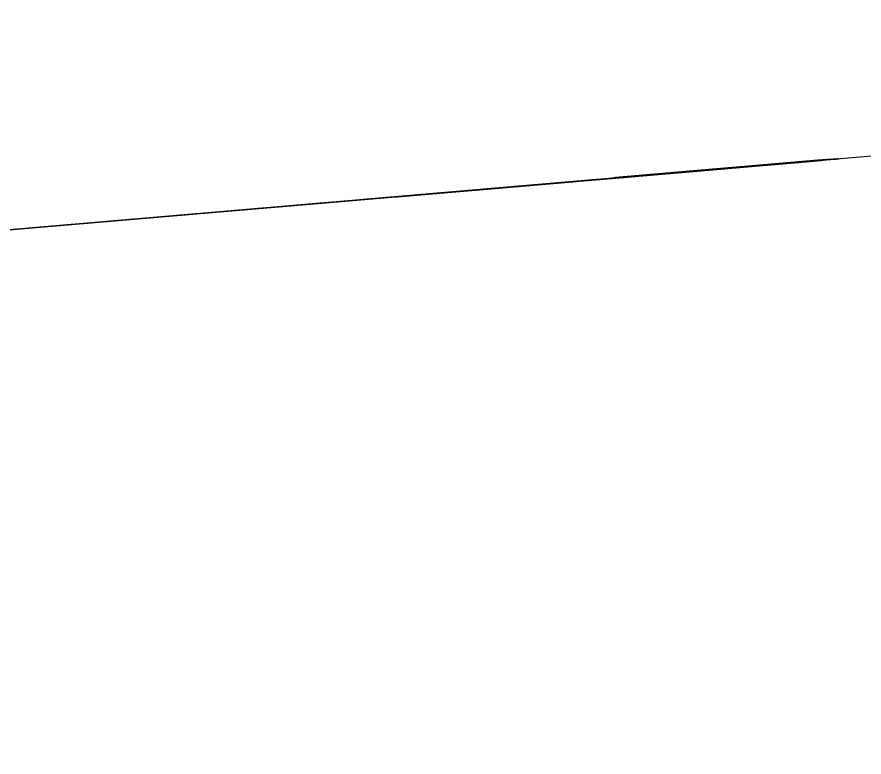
# Model space of a CAD drawing. Header units: millimetres. Extents: x 237925 to 243335, y 20387 to 20851.
# Drawn here: x 242577.9 to 242836.9, y 20624.3 to 20850.5 of the extents above; entities that cross this region are included whole.
import ezdxf

# ---------------------------------------------------------------- set-up
doc = ezdxf.new("R2010")
doc.units = ezdxf.units.MM
doc.header["$MEASUREMENT"] = 0
doc.linetypes.add('CENTER2', pattern=[1.125, 0.75, -0.125, 0.125, -0.125])
doc.linetypes.add('HIDDEN2', pattern=[0.1875, 0.125, -0.0625])
for name, color, linetype in [('Right View-50-IW-B4-023', 3, 'Continuous'), ('Right View-50-PES-D1-229', 4, 'Continuous'), ('Right View-50-PES-D1-243', 4, 'Continuous'), ('Right View-50-PW-B4-375', 4, 'Continuous'), ('Right View-A-FLOR', 192, 'Continuous'), ('Right View-CENTER', 1, 'CENTER2'), ('Right View-HIDDEN', 7, 'HIDDEN2'), ('Right View-RE', 5, 'Continuous')]:
    doc.layers.add(name, color=color, linetype=linetype)

# ---------------------------------------------------------------- blocks, each defined once
blk = doc.blocks.new('*U71')
at = {"layer": 'Right View-A-FLOR', "color": 0, "linetype": 'ByBlock', "lineweight": -2}
for p, q in [((242788.59, 20803.68, 22000), (240695.5, 20624.33, 21936.65)), ((240695.5, 20624.33, 21636.65), (242788.59, 20803.68, 21700)), ((242788.59, 20803.68, 21700), (242788.59, 20803.68, 22000))]:
    blk.add_line(p, q, dxfattribs=at)
blk = doc.blocks.new('*U137')
at = {"layer": 'Right View-CENTER'}
blk.add_line((242736.46, 20799.21, 23253.06), (242325.81, 20764.03, 23253.06), dxfattribs=at)
at = {"layer": 'Right View-HIDDEN'}
for p, q in [((242755.45, 20800.84, 23253.06), (242736.46, 20799.21, 23253.06)), ((242736.47, 20799.21, 23283.22), (242736.47, 20799.21, 23283.22)), ((242736.47, 20799.21, 23222.89), (242736.47, 20799.21, 23222.89))]:
    blk.add_line(p, q, dxfattribs=at)
at = {"layer": 'Right View-HIDDEN', "extrusion": (-0.085374, 0.996349, 0)}
blk.add_ellipse((242736.47, 20799.21, 23253.06), major_axis=(0, 0, 30.16), ratio=0.000067, start_param=-1.570796, end_param=4.712389, dxfattribs=at)
at = {"layer": 'Right View-RE', "color": 0, "linetype": 'ByBlock', "lineweight": -2}
for p, q in [((242325.81, 20764.03, 23283.22), (242736.47, 20799.21, 23283.22)), ((242325.81, 20764.03, 23222.89), (242736.47, 20799.21, 23222.89))]:
    blk.add_line(p, q, dxfattribs=at)
blk = doc.blocks.new('*U138')
at = {"layer": 'Right View-50-PW-B4-375', "color": 0, "linetype": 'ByBlock', "lineweight": -2}
for p, q in [((242749.83, 20800.36, 23780.49), (242755.45, 20800.84, 23780.49)), ((242749.83, 20800.36, 23720.16), (242755.45, 20800.84, 23720.16)), ((242325.81, 20764.03, 23780.49), (242736.47, 20799.21, 23780.49)), ((242325.81, 20764.03, 23720.16), (242736.47, 20799.21, 23720.16))]:
    blk.add_line(p, q, dxfattribs=at)
at = {"layer": 'Right View-50-PW-B4-375', "color": 0, "linetype": 'ByBlock', "lineweight": -2, "extrusion": (-0.085374, 0.996349, -1.51089e-20)}
blk.add_ellipse((242755.45, 20800.84, 23750.33), major_axis=(0, 0, 30.16), ratio=0.000067, start_param=0, end_param=0.012528, dxfattribs=at)
at = {"layer": 'Right View-50-PW-B4-375', "color": 0, "linetype": 'ByBlock', "lineweight": -2, "extrusion": (-0.085374, 0.996349, 8.95767e-26)}
blk.add_ellipse((242755.45, 20800.84, 23750.33), major_axis=(0, 0, 30.16), ratio=0.000067, start_param=3.129064, end_param=6.283185, dxfattribs=at)
at = {"layer": 'Right View-CENTER'}
blk.add_line((242736.46, 20799.21, 23750.33), (242325.81, 20764.03, 23750.33), dxfattribs=at)
at = {"layer": 'Right View-HIDDEN'}
for p, q in [((242755.45, 20800.84, 23750.33), (242736.46, 20799.21, 23750.33)), ((242736.47, 20799.21, 23780.49), (242749.83, 20800.36, 23780.49)), ((242736.47, 20799.21, 23720.16), (242749.83, 20800.36, 23720.16))]:
    blk.add_line(p, q, dxfattribs=at)
at = {"layer": 'Right View-HIDDEN', "extrusion": (-0.085374, 0.996349, -2.54242e-26)}
blk.add_ellipse((242755.45, 20800.84, 23750.33), major_axis=(0, 0, 30.16), ratio=0.000067, start_param=0.012528, end_param=3.129064, dxfattribs=at)
blk = doc.blocks.new('*U139')
at = {"layer": 'Right View-50-IW-B4-023', "color": 0, "linetype": 'ByBlock', "lineweight": -2}
for p, q in [((242325.81, 20764.03, 23614.73), (242729.64, 20798.63, 23614.73)), ((242325.81, 20764.03, 23554.41), (242729.64, 20798.63, 23554.41))]:
    blk.add_line(p, q, dxfattribs=at)
at = {"layer": 'Right View-50-IW-B4-023', "color": 0, "linetype": 'ByBlock', "lineweight": -2, "extrusion": (-0.085374, 0.996349, -1.25525e-21)}
blk.add_ellipse((242729.64, 20798.63, 23584.57), major_axis=(0, 0, 30.16), ratio=0.000067, start_param=0, end_param=0.028791, dxfattribs=at)
at = {"layer": 'Right View-50-IW-B4-023', "color": 0, "linetype": 'ByBlock', "lineweight": -2, "extrusion": (-0.085374, 0.996349, 1.59089e-24)}
blk.add_ellipse((242729.64, 20798.63, 23584.57), major_axis=(0, 0, 30.16), ratio=0.000067, start_param=3.112802, end_param=6.283185, dxfattribs=at)
at = {"layer": 'Right View-CENTER'}
blk.add_line((242729.64, 20798.63, 23584.57), (242325.81, 20764.03, 23584.57), dxfattribs=at)
at = {"layer": 'Right View-HIDDEN'}
blk.add_line((242729.64, 20798.63, 23584.57), (242729.64, 20798.63, 23584.57), dxfattribs=at)
at = {"layer": 'Right View-HIDDEN', "extrusion": (-0.085374, 0.996349, 1.38321e-24)}
blk.add_ellipse((242729.64, 20798.63, 23584.57), major_axis=(0, 0, 30.16), ratio=0.000067, start_param=0.028791, end_param=3.112802, dxfattribs=at)
blk = doc.blocks.new('*U140')
at = {"layer": 'Right View-50-PES-D1-243', "color": 0, "linetype": 'ByBlock', "lineweight": -2}
for p, q in [((242723.98, 20798.14, 25056.77), (242724.24, 20798.17, 25056.77)), ((242723.98, 20798.14, 24996.45), (242724.24, 20798.17, 24996.45))]:
    blk.add_line(p, q, dxfattribs=at)
at = {"layer": 'Right View-50-PES-D1-243', "color": 0, "linetype": 'ByBlock', "lineweight": -2, "extrusion": (0.085374, -0.996349, 0)}
blk.add_ellipse((242723.98, 20798.14, 25026.61), major_axis=(30.05, 2.58), ratio=1, start_param=-3.141592653589793, end_param=3.141592653589793, dxfattribs=at)
at = {"layer": 'Right View-50-PES-D1-243', "color": 0, "linetype": 'ByBlock', "lineweight": -2, "extrusion": (-0.085374, 0.996349, 0)}
blk.add_ellipse((242724.24, 20798.17, 25026.61), major_axis=(30.05, 2.58), ratio=1, start_param=-1.570796, end_param=1.570796, dxfattribs=at)
at = {"layer": 'Right View-HIDDEN', "extrusion": (-0.085374, 0.996349, 0)}
for start_param, end_param in [(-3.141593, -1.570796), (1.570796, 3.141593)]:
    blk.add_ellipse((242724.24, 20798.17, 25026.61), major_axis=(30.05, 2.58), ratio=1, start_param=start_param, end_param=end_param, dxfattribs=at)
blk = doc.blocks.new('*U141')
at = {"layer": 'Right View-HIDDEN', "extrusion": (-0.085374, 0.996349, -1.20371e-35)}
for start_param, end_param in [(-3.141593, -1.570796), (1.570796, 3.141593)]:
    blk.add_ellipse((242743.23, 20799.79, 23087.41), major_axis=(30.05, 2.58), ratio=1, start_param=start_param, end_param=end_param, dxfattribs=at)
at = {"layer": 'Right View-RE', "color": 0, "linetype": 'ByBlock', "lineweight": -2}
for p, q in [((242742.97, 20799.77, 23117.57), (242743.23, 20799.79, 23117.57)), ((242742.97, 20799.77, 23057.25), (242743.23, 20799.79, 23057.25))]:
    blk.add_line(p, q, dxfattribs=at)
at = {"layer": 'Right View-RE', "color": 0, "linetype": 'ByBlock', "lineweight": -2, "extrusion": (0.085374, -0.996349, 1.20371e-35)}
blk.add_ellipse((242742.97, 20799.77, 23087.41), major_axis=(30.05, 2.58), ratio=1, start_param=-3.141592653589793, end_param=3.141592653589793, dxfattribs=at)
at = {"layer": 'Right View-RE', "color": 0, "linetype": 'ByBlock', "lineweight": -2, "extrusion": (-0.085374, 0.996349, -1.20371e-35)}
blk.add_ellipse((242743.23, 20799.79, 23087.41), major_axis=(30.05, 2.58), ratio=1, start_param=-1.570796, end_param=1.570796, dxfattribs=at)
blk = doc.blocks.new('*U142')
at = {"layer": 'Right View-HIDDEN', "extrusion": (-0.085374, 0.996349, 3.61112e-35)}
for start_param, end_param in [(-3.141593, -1.570796), (1.570796, 3.141593)]:
    blk.add_ellipse((242743.81, 20799.84, 23418.81), major_axis=(30.05, 2.58), ratio=1, start_param=start_param, end_param=end_param, dxfattribs=at)
at = {"layer": 'Right View-RE', "color": 0, "linetype": 'ByBlock', "lineweight": -2}
for p, q in [((242743.56, 20799.82, 23448.98), (242743.81, 20799.84, 23448.98)), ((242743.56, 20799.82, 23388.65), (242743.81, 20799.84, 23388.65))]:
    blk.add_line(p, q, dxfattribs=at)
at = {"layer": 'Right View-RE', "color": 0, "linetype": 'ByBlock', "lineweight": -2, "extrusion": (0.085374, -0.996349, -3.61112e-35)}
blk.add_ellipse((242743.56, 20799.82, 23418.81), major_axis=(30.05, 2.58), ratio=1, start_param=-3.141592653589793, end_param=3.141592653589793, dxfattribs=at)
at = {"layer": 'Right View-RE', "color": 0, "linetype": 'ByBlock', "lineweight": -2, "extrusion": (-0.085374, 0.996349, 3.61112e-35)}
blk.add_ellipse((242743.81, 20799.84, 23418.81), major_axis=(30.05, 2.58), ratio=1, start_param=-1.570796, end_param=1.570796, dxfattribs=at)
blk = doc.blocks.new('*U143')
at = {"layer": 'Right View-50-IW-B4-023', "color": 0, "linetype": 'ByBlock', "lineweight": -2}
for p, q in [((242792.51, 20804.02, 23554.42), (242729.64, 20798.63, 23554.42)), ((242792.51, 20804.02, 23614.72), (242729.64, 20798.63, 23614.72))]:
    blk.add_line(p, q, dxfattribs=at)
at = {"layer": 'Right View-50-IW-B4-023', "color": 0, "linetype": 'ByBlock', "lineweight": -2, "extrusion": (-0.085374, 0.996349, -2.40572e-28)}
blk.add_ellipse((242729.64, 20798.63, 23584.57), major_axis=(0, 0, 30.15), ratio=0.000067, start_param=-1.570796, end_param=0, dxfattribs=at)
at = {"layer": 'Right View-50-IW-B4-023', "color": 0, "linetype": 'ByBlock', "lineweight": -2, "extrusion": (-0.085374, 0.996349, 6.73666e-40)}
blk.add_ellipse((242729.64, 20798.63, 23584.57), major_axis=(0, 0, 30.15), ratio=0.000067, start_param=3.141593, end_param=4.712389, dxfattribs=at)
at = {"layer": 'Right View-CENTER'}
blk.add_line((242729.64, 20798.63, 23584.57), (242763.32, 20801.51, 23584.57), dxfattribs=at)
at = {"layer": 'Right View-HIDDEN'}
for p, q in [((242763.32, 20801.51, 23584.57), (242793.4, 20804.09, 23584.57)), ((242793.4, 20804.09, 23554.42), (242792.51, 20804.02, 23554.42)), ((242793.4, 20804.09, 23614.72), (242792.51, 20804.02, 23614.72)), ((242793.4, 20804.09, 23554.42), (242793.41, 20804.09, 23554.42)), ((242793.41, 20804.09, 23584.57), (242793.4, 20804.09, 23584.57)), ((242793.41, 20804.09, 23614.72), (242793.41, 20804.09, 23614.72)), ((242793.41, 20804.09, 23554.42), (242793.41, 20804.09, 23554.42))]:
    blk.add_line(p, q, dxfattribs=at)
at = {"layer": 'Right View-HIDDEN', "extrusion": (0.085374, -0.996349, 1.18288e-31)}
blk.add_circle((243683.09, 23584.57), 30.15, dxfattribs=at)
at = {"layer": 'Right View-HIDDEN', "extrusion": (-0.085374, 0.996349, -1.18288e-31)}
blk.add_circle((-243683.1, 23584.57), 30.15, dxfattribs=at)
at = {"layer": 'Right View-HIDDEN', "extrusion": (0.085374, -0.996349, -1.57772e-30)}
blk.add_ellipse((242793.41, 20804.09, 23584.57), major_axis=(-30.04, -2.57), ratio=0.999933, start_param=-1.570796, end_param=1.570796, dxfattribs=at)
at = {"layer": 'Right View-HIDDEN', "extrusion": (-0.085374, 0.996349, -6.68683e-31)}
blk.add_ellipse((242793.41, 20804.09, 23584.57), major_axis=(0, 0, -30.15), ratio=0.999933, start_param=0, end_param=3.141593, dxfattribs=at)
at = {"layer": 'Right View-HIDDEN', "extrusion": (-0.085374, 0.996349, -1.05778e-28)}
blk.add_ellipse((242729.64, 20798.63, 23584.57), major_axis=(0, 0, 30.15), ratio=0.000067, start_param=0, end_param=3.141593, dxfattribs=at)
blk = doc.blocks.new('*U144')
at = {"layer": 'Right View-50-PW-B4-375', "color": 0, "linetype": 'ByBlock', "lineweight": -2}
for p, q in [((242755.45, 20800.84, 23720.16), (242793.33, 20804.09, 23720.16)), ((242793.33, 20804.09, 23780.49), (242755.45, 20800.84, 23780.49)), ((242793.41, 20804.09, 23783.23), (242793.41, 20804.09, 23783.23)), ((242793.41, 20804.09, 23717.42), (242793.41, 20804.09, 23717.42)), ((242749.83, 20800.36, 23717.42), (242736.47, 20799.21, 23717.42)), ((242749.83, 20800.36, 23783.23), (242736.47, 20799.21, 23783.23))]:
    blk.add_line(p, q, dxfattribs=at)
at = {"layer": 'Right View-50-PW-B4-375', "color": 0, "linetype": 'ByBlock', "lineweight": -2, "extrusion": (0.085374, -0.996349, 1.21598e-31)}
blk.add_arc((243683.09, 23750.33), 32.9, 270, 113.5565, dxfattribs=at)
at = {"layer": 'Right View-50-PW-B4-375', "color": 0, "linetype": 'ByBlock', "lineweight": -2, "extrusion": (-0.085374, 0.996349, -1.66672e-30)}
blk.add_arc((-243683.1, 23750.33), 32.9, 90, 270, dxfattribs=at)
at = {"layer": 'Right View-50-PW-B4-375', "color": 0, "linetype": 'ByBlock', "lineweight": -2, "extrusion": (0.085374, -0.996349, 9.27395e-31)}
blk.add_arc((243683.09, 23750.33), 32.9, 246.4435, 270, dxfattribs=at)
at = {"layer": 'Right View-50-PW-B4-375', "color": 0, "linetype": 'ByBlock', "lineweight": -2, "extrusion": (0.085374, -0.996349, -4.14665e-27)}
blk.add_ellipse((242749.83, 20800.36, 23750.33), major_axis=(0, 0, 32.9), ratio=0.000067, start_param=3.141593, end_param=3.552731, dxfattribs=at)
at = {"layer": 'Right View-50-PW-B4-375', "color": 0, "linetype": 'ByBlock', "lineweight": -2, "extrusion": (0.085374, -0.996349, -1.57055e-28)}
blk.add_ellipse((242749.83, 20800.36, 23750.33), major_axis=(0, 0, 32.9), ratio=0.000067, start_param=-0.411138, end_param=3.141593, dxfattribs=at)
at = {"layer": 'Right View-50-PW-B4-375', "color": 0, "linetype": 'ByBlock', "lineweight": -2, "extrusion": (-0.085374, 0.996349, 6.10945e-28)}
blk.add_ellipse((242736.47, 20799.21, 23750.33), major_axis=(0, 0, 32.9), ratio=0.000067, start_param=3.141593, end_param=6.283185, dxfattribs=at)
at = {"layer": 'Right View-50-PW-B4-375', "color": 0, "linetype": 'ByBlock', "lineweight": -2}
blk.add_open_spline([(242793.33, 20804.09, 23780.49), (242794.26, 20804.16, 23780.49), (242795.23, 20804.25, 23780.44), (242797.21, 20804.42, 23780.25), (242798.21, 20804.5, 23780.11), (242800.2, 20804.67, 23779.71), (242801.18, 20804.76, 23779.46), (242803.08, 20804.92, 23778.88), (242803.99, 20805, 23778.55), (242805.71, 20805.15, 23777.83), (242806.59, 20805.22, 23777.42), (242808.34, 20805.37, 23776.49), (242809.21, 20805.45, 23775.97), (242810.89, 20805.59, 23774.84), (242811.71, 20805.66, 23774.23), (242813.24, 20805.79, 23772.97), (242813.95, 20805.85, 23772.31), (242815.27, 20805.96, 23770.99), (242815.92, 20806.02, 23770.27), (242817.18, 20806.13, 23768.74), (242817.79, 20806.18, 23767.92), (242818.91, 20806.28, 23766.24), (242819.43, 20806.32, 23765.36), (242820.36, 20806.4, 23763.61), (242820.77, 20806.44, 23762.72), (242821.48, 20806.5, 23761.01), (242821.81, 20806.53, 23760.09), (242822.39, 20806.58, 23758.19), (242822.64, 20806.6, 23757.2), (242823.03, 20806.63, 23755.21), (242823.18, 20806.64, 23754.21), (242823.37, 20806.66, 23752.23), (242823.41, 20806.66, 23751.26), (242823.41, 20806.66, 23750.33), (242823.41, 20806.66, 23749.4), (242823.37, 20806.66, 23748.42), (242823.18, 20806.64, 23746.44), (242823.03, 20806.63, 23745.44), (242822.64, 20806.6, 23743.45), (242822.39, 20806.58, 23742.46), (242821.81, 20806.53, 23740.56), (242821.48, 20806.5, 23739.65), (242820.77, 20806.44, 23737.93), (242820.36, 20806.4, 23737.04), (242819.43, 20806.32, 23735.29), (242818.91, 20806.28, 23734.42), (242817.79, 20806.18, 23732.73), (242817.18, 20806.13, 23731.91), (242815.92, 20806.02, 23730.38), (242815.27, 20805.96, 23729.66), (242813.95, 20805.85, 23728.34), (242813.24, 20805.79, 23727.69), (242811.71, 20805.66, 23726.42), (242810.89, 20805.59, 23725.81), (242809.21, 20805.45, 23724.69), (242808.34, 20805.37, 23724.16), (242806.59, 20805.22, 23723.23), (242805.71, 20805.15, 23722.82), (242803.99, 20805, 23722.1), (242803.08, 20804.92, 23721.77), (242801.18, 20804.76, 23721.19), (242800.2, 20804.67, 23720.94), (242798.21, 20804.5, 23720.54), (242797.21, 20804.42, 23720.4), (242795.23, 20804.25, 23720.21), (242794.26, 20804.16, 23720.16), (242793.33, 20804.09, 23720.16)], degree=3, knots=[134.217306, 134.217306, 134.217306, 134.217306, 137.014324, 137.014324, 139.811342, 139.811342, 142.608361, 142.608361, 145.405379, 145.405379, 148.199073, 148.199073, 150.992766, 150.992766, 153.78646, 153.78646, 156.580153, 156.580153, 159.372101, 159.372101, 162.164048, 162.164048, 164.955995, 164.955995, 167.747942, 167.747942, 170.538979, 170.538979, 173.330015, 173.330015, 176.121052, 176.121052, 178.912089, 178.912089, 178.912089, 181.703125, 181.703125, 184.494162, 184.494162, 187.285198, 187.285198, 190.076235, 190.076235, 192.868182, 192.868182, 195.660129, 195.660129, 198.452076, 198.452076, 201.244024, 201.244024, 204.037717, 204.037717, 206.831411, 206.831411, 209.625104, 209.625104, 212.418798, 212.418798, 215.215816, 215.215816, 218.012835, 218.012835, 220.809853, 220.809853, 223.606871, 223.606871, 223.606871, 223.606871], dxfattribs=at)
at = {"layer": 'Right View-CENTER'}
for p in [(242755.45, 20800.84, 23750.33), (242793.41, 20804.09, 23750.33)]:
    blk.add_line(p, (242793.41, 20804.09, 23750.33), dxfattribs=at)
at = {"layer": 'Right View-HIDDEN', "extrusion": (-0.085374, 0.996349, -1.21598e-31)}
blk.add_arc((-243683.1, 23750.33), 32.9, 270, 90, dxfattribs=at)
at = {"layer": 'Right View-HIDDEN', "extrusion": (0.085374, -0.996349, 4.9352e-32)}
blk.add_arc((243683.09, 23750.33), 32.9, 113.5565, 246.4435, dxfattribs=at)
at = {"layer": 'Right View-HIDDEN', "extrusion": (0.085374, -0.996349, -4.98403e-28)}
blk.add_ellipse((242749.83, 20800.36, 23750.33), major_axis=(0, 0, 32.9), ratio=0.000067, start_param=3.552731, end_param=5.872047, dxfattribs=at)
at = {"layer": 'Right View-HIDDEN', "extrusion": (-0.085374, 0.996349, 3.74057e-39)}
blk.add_ellipse((242736.47, 20799.21, 23750.33), major_axis=(0, 0, 32.9), ratio=0.000067, start_param=0, end_param=3.141593, dxfattribs=at)
at = {"layer": 'Right View-HIDDEN'}
for points, knots in [([(242763.13, 20801.5, 23750.33), (242763.13, 20801.5, 23751.25), (242763.17, 20801.5, 23752.22), (242763.36, 20801.52, 23754.2), (242763.51, 20801.53, 23755.2), (242763.91, 20801.56, 23757.18), (242764.16, 20801.59, 23758.17), (242764.74, 20801.64, 23760.06), (242765.07, 20801.66, 23760.97), (242765.79, 20801.73, 23762.69), (242766.2, 20801.76, 23763.58), (242767.14, 20801.84, 23765.34), (242767.66, 20801.89, 23766.21), (242768.8, 20801.98, 23767.9), (242769.4, 20802.04, 23768.72), (242770.67, 20802.14, 23770.25), (242771.33, 20802.2, 23770.97), (242772.65, 20802.31, 23772.29), (242773.37, 20802.38, 23772.95), (242774.91, 20802.51, 23774.22), (242775.73, 20802.58, 23774.83), (242777.42, 20802.72, 23775.96), (242778.29, 20802.8, 23776.48), (242780.05, 20802.95, 23777.42), (242780.93, 20803.02, 23777.83), (242782.65, 20803.17, 23778.54), (242783.57, 20803.25, 23778.88), (242785.47, 20803.41, 23779.46), (242786.46, 20803.5, 23779.71), (242788.44, 20803.67, 23780.11), (242789.45, 20803.75, 23780.25), (242791.43, 20803.92, 23780.44), (242792.4, 20804.01, 23780.49), (242793.33, 20804.09, 23780.49)], [89.456044, 89.456044, 89.456044, 89.456044, 92.240313, 92.240313, 95.024582, 95.024582, 97.808851, 97.808851, 100.593119, 100.593119, 103.39436, 103.39436, 106.1956, 106.1956, 108.996841, 108.996841, 111.798081, 111.798081, 114.602672, 114.602672, 117.407264, 117.407264, 120.211855, 120.211855, 123.016446, 123.016446, 125.816661, 125.816661, 128.616876, 128.616876, 131.417091, 131.417091, 134.217306, 134.217306, 134.217306, 134.217306]), ([(242793.33, 20804.09, 23720.16), (242792.4, 20804.01, 23720.16), (242791.43, 20803.92, 23720.21), (242789.45, 20803.75, 23720.4), (242788.44, 20803.67, 23720.55), (242786.46, 20803.5, 23720.94), (242785.47, 20803.41, 23721.19), (242783.57, 20803.25, 23721.77), (242782.65, 20803.17, 23722.11), (242780.93, 20803.02, 23722.82), (242780.05, 20802.95, 23723.23), (242778.29, 20802.8, 23724.17), (242777.42, 20802.72, 23724.69), (242775.73, 20802.58, 23725.82), (242774.91, 20802.51, 23726.43), (242773.37, 20802.38, 23727.7), (242772.65, 20802.31, 23728.36), (242771.33, 20802.2, 23729.68), (242770.67, 20802.14, 23730.4), (242769.4, 20802.04, 23731.93), (242768.8, 20801.98, 23732.75), (242767.66, 20801.89, 23734.44), (242767.14, 20801.84, 23735.31), (242766.2, 20801.76, 23737.07), (242765.79, 20801.73, 23737.96), (242765.07, 20801.66, 23739.68), (242764.74, 20801.64, 23740.59), (242764.16, 20801.59, 23742.48), (242763.91, 20801.56, 23743.47), (242763.51, 20801.53, 23745.45), (242763.36, 20801.52, 23746.45), (242763.17, 20801.5, 23748.43), (242763.13, 20801.5, 23749.4), (242763.13, 20801.5, 23750.33)], [223.606871, 223.606871, 223.606871, 223.606871, 226.407086, 226.407086, 229.207301, 229.207301, 232.007516, 232.007516, 234.807731, 234.807731, 237.612322, 237.612322, 240.416913, 240.416913, 243.221505, 243.221505, 246.026096, 246.026096, 248.827336, 248.827336, 251.628577, 251.628577, 254.429817, 254.429817, 257.231058, 257.231058, 260.015326, 260.015326, 262.799595, 262.799595, 265.583864, 265.583864, 268.368133, 268.368133, 268.368133, 268.368133]), ([(242749.83, 20800.36, 23750.33), (242749.83, 20800.36, 23749.4), (242749.83, 20800.36, 23748.43), (242749.83, 20800.36, 23746.45), (242749.83, 20800.36, 23745.45), (242749.83, 20800.36, 23743.47), (242749.83, 20800.36, 23742.48), (242749.83, 20800.36, 23740.59), (242749.83, 20800.36, 23739.68), (242749.83, 20800.36, 23737.96), (242749.83, 20800.36, 23737.07), (242749.83, 20800.36, 23735.31), (242749.83, 20800.36, 23734.44), (242749.83, 20800.36, 23732.75), (242749.83, 20800.36, 23731.93), (242749.83, 20800.36, 23730.4), (242749.83, 20800.36, 23729.68), (242749.83, 20800.36, 23728.36), (242749.83, 20800.36, 23727.7), (242749.83, 20800.36, 23726.43), (242749.83, 20800.36, 23725.82), (242749.83, 20800.36, 23724.69), (242749.83, 20800.36, 23724.17), (242749.83, 20800.36, 23723.23), (242749.83, 20800.36, 23722.82), (242749.83, 20800.36, 23722.11), (242749.83, 20800.36, 23721.77), (242749.83, 20800.36, 23721.19), (242749.83, 20800.36, 23720.94), (242749.83, 20800.36, 23720.55), (242749.83, 20800.36, 23720.4), (242749.83, 20800.36, 23720.21), (242749.83, 20800.36, 23720.16), (242749.83, 20800.36, 23720.16), (242749.83, 20800.36, 23720.21), (242749.83, 20800.36, 23720.4), (242749.83, 20800.36, 23720.54), (242749.83, 20800.36, 23720.94), (242749.83, 20800.36, 23721.19), (242749.83, 20800.36, 23721.77), (242749.83, 20800.36, 23722.1), (242749.83, 20800.36, 23722.82), (242749.83, 20800.36, 23723.23), (242749.83, 20800.36, 23724.16), (242749.83, 20800.36, 23724.69), (242749.83, 20800.36, 23725.81), (242749.83, 20800.36, 23726.42), (242749.83, 20800.36, 23727.69), (242749.83, 20800.36, 23728.34), (242749.83, 20800.36, 23729.66), (242749.83, 20800.36, 23730.38), (242749.83, 20800.36, 23731.91), (242749.83, 20800.36, 23732.73), (242749.83, 20800.36, 23734.42), (242749.83, 20800.36, 23735.29), (242749.83, 20800.36, 23737.04), (242749.83, 20800.36, 23737.93), (242749.83, 20800.36, 23739.65), (242749.83, 20800.36, 23740.56), (242749.83, 20800.36, 23742.46), (242749.83, 20800.36, 23743.45), (242749.83, 20800.36, 23745.44), (242749.83, 20800.36, 23746.44), (242749.83, 20800.36, 23748.42), (242749.83, 20800.36, 23749.4), (242749.83, 20800.36, 23750.33), (242749.83, 20800.36, 23751.26), (242749.83, 20800.36, 23752.23), (242749.83, 20800.36, 23754.21), (242749.83, 20800.36, 23755.21), (242749.83, 20800.36, 23757.2), (242749.83, 20800.36, 23758.19), (242749.83, 20800.36, 23760.09), (242749.83, 20800.36, 23761.01), (242749.83, 20800.36, 23762.72), (242749.83, 20800.36, 23763.61), (242749.83, 20800.36, 23765.36), (242749.83, 20800.36, 23766.24), (242749.83, 20800.36, 23767.92), (242749.83, 20800.36, 23768.74), (242749.83, 20800.36, 23770.27), (242749.83, 20800.36, 23770.99), (242749.83, 20800.36, 23772.31), (242749.83, 20800.36, 23772.97), (242749.83, 20800.36, 23774.23), (242749.83, 20800.36, 23774.84), (242749.83, 20800.36, 23775.97), (242749.83, 20800.36, 23776.49), (242749.83, 20800.36, 23777.42), (242749.83, 20800.36, 23777.83), (242749.83, 20800.36, 23778.55), (242749.83, 20800.36, 23778.88), (242749.83, 20800.36, 23779.46), (242749.83, 20800.36, 23779.71), (242749.83, 20800.36, 23780.11), (242749.83, 20800.36, 23780.25), (242749.83, 20800.36, 23780.44), (242749.83, 20800.36, 23780.49), (242749.83, 20800.36, 23780.49), (242749.83, 20800.36, 23780.44), (242749.83, 20800.36, 23780.25), (242749.83, 20800.36, 23780.11), (242749.83, 20800.36, 23779.71), (242749.83, 20800.36, 23779.46), (242749.83, 20800.36, 23778.88), (242749.83, 20800.36, 23778.54), (242749.83, 20800.36, 23777.83), (242749.83, 20800.36, 23777.42), (242749.83, 20800.36, 23776.48), (242749.83, 20800.36, 23775.96), (242749.83, 20800.36, 23774.83), (242749.83, 20800.36, 23774.22), (242749.83, 20800.36, 23772.95), (242749.83, 20800.36, 23772.29), (242749.83, 20800.36, 23770.97), (242749.83, 20800.36, 23770.25), (242749.83, 20800.36, 23768.72), (242749.83, 20800.36, 23767.9), (242749.83, 20800.36, 23766.21), (242749.83, 20800.36, 23765.34), (242749.83, 20800.36, 23763.58), (242749.83, 20800.36, 23762.69), (242749.83, 20800.36, 23760.97), (242749.83, 20800.36, 23760.06), (242749.83, 20800.36, 23758.17), (242749.83, 20800.36, 23757.18), (242749.83, 20800.36, 23755.2), (242749.83, 20800.36, 23754.2), (242749.83, 20800.36, 23752.22), (242749.83, 20800.36, 23751.25), (242749.83, 20800.36, 23750.33)], [89.456044, 89.456044, 89.456044, 89.456044, 92.240313, 92.240313, 95.024582, 95.024582, 97.808851, 97.808851, 100.593119, 100.593119, 103.39436, 103.39436, 106.1956, 106.1956, 108.996841, 108.996841, 111.798081, 111.798081, 114.602672, 114.602672, 117.407264, 117.407264, 120.211855, 120.211855, 123.016446, 123.016446, 125.816661, 125.816661, 128.616876, 128.616876, 131.417091, 131.417091, 134.217306, 134.217306, 137.014324, 137.014324, 139.811342, 139.811342, 142.608361, 142.608361, 145.405379, 145.405379, 148.199073, 148.199073, 150.992766, 150.992766, 153.78646, 153.78646, 156.580153, 156.580153, 159.372101, 159.372101, 162.164048, 162.164048, 164.955995, 164.955995, 167.747942, 167.747942, 170.538979, 170.538979, 173.330015, 173.330015, 176.121052, 176.121052, 178.912089, 178.912089, 178.912089, 181.703125, 181.703125, 184.494162, 184.494162, 187.285198, 187.285198, 190.076235, 190.076235, 192.868182, 192.868182, 195.660129, 195.660129, 198.452076, 198.452076, 201.244024, 201.244024, 204.037717, 204.037717, 206.831411, 206.831411, 209.625104, 209.625104, 212.418798, 212.418798, 215.215816, 215.215816, 218.012835, 218.012835, 220.809853, 220.809853, 223.606871, 223.606871, 226.407086, 226.407086, 229.207301, 229.207301, 232.007516, 232.007516, 234.807731, 234.807731, 237.612322, 237.612322, 240.416913, 240.416913, 243.221505, 243.221505, 246.026096, 246.026096, 248.827336, 248.827336, 251.628577, 251.628577, 254.429817, 254.429817, 257.231058, 257.231058, 260.015326, 260.015326, 262.799595, 262.799595, 265.583864, 265.583864, 268.368133, 268.368133, 268.368133, 268.368133])]:
    blk.add_open_spline(points, degree=3, knots=knots, dxfattribs=at)
blk = doc.blocks.new('*U145')
at = {"layer": 'Right View-CENTER'}
for p in [(242755.45, 20800.84, 23253.06), (242793.41, 20804.09, 23253.06)]:
    blk.add_line(p, (242793.41, 20804.09, 23253.06), dxfattribs=at)
at = {"layer": 'Right View-HIDDEN', "extrusion": (-0.085374, 0.996349, 3.82141e-31)}
blk.add_arc((-243683.1, 23253.06), 32.9, 270, 90, dxfattribs=at)
at = {"layer": 'Right View-HIDDEN', "extrusion": (0.085374, -0.996349, 3.05573e-31)}
blk.add_arc((243683.09, 23253.06), 32.9, 113.5565, 246.4435, dxfattribs=at)
at = {"layer": 'Right View-HIDDEN', "extrusion": (0.085374, -0.996349, -7.95659e-28)}
blk.add_ellipse((242749.83, 20800.36, 23253.06), major_axis=(0, 0, 32.9), ratio=0.000067, start_param=3.552731, end_param=5.872047, dxfattribs=at)
at = {"layer": 'Right View-HIDDEN', "extrusion": (-0.085374, 0.996349, 6.12832e-39)}
blk.add_ellipse((242736.47, 20799.21, 23253.06), major_axis=(0, 0, 32.9), ratio=0.000067, start_param=0, end_param=3.141593, dxfattribs=at)
at = {"layer": 'Right View-HIDDEN'}
for points, knots in [([(242793.37, 20804.09, 23283.22), (242794.29, 20804.17, 23283.22), (242795.25, 20804.25, 23283.17), (242797.21, 20804.42, 23282.98), (242798.21, 20804.5, 23282.84), (242800.2, 20804.67, 23282.44), (242801.18, 20804.76, 23282.19), (242803.08, 20804.92, 23281.61), (242803.99, 20805, 23281.28), (242805.71, 20805.15, 23280.56), (242806.59, 20805.22, 23280.15), (242808.34, 20805.37, 23279.22), (242809.21, 20805.45, 23278.7), (242810.89, 20805.59, 23277.57), (242811.71, 20805.66, 23276.96), (242813.24, 20805.79, 23275.7), (242813.95, 20805.85, 23275.04), (242815.27, 20805.96, 23273.72), (242815.92, 20806.02, 23273), (242817.18, 20806.13, 23271.47), (242817.79, 20806.18, 23270.65), (242818.91, 20806.28, 23268.97), (242819.43, 20806.32, 23268.09), (242820.36, 20806.4, 23266.34), (242820.77, 20806.44, 23265.46), (242821.48, 20806.5, 23263.74), (242821.81, 20806.53, 23262.82), (242822.39, 20806.58, 23260.92), (242822.64, 20806.6, 23259.93), (242823.03, 20806.63, 23257.94), (242823.18, 20806.64, 23256.94), (242823.37, 20806.66, 23254.96), (242823.41, 20806.66, 23253.99), (242823.41, 20806.66, 23253.06), (242823.41, 20806.66, 23252.13), (242823.37, 20806.66, 23251.15), (242823.18, 20806.64, 23249.17), (242823.03, 20806.63, 23248.17), (242822.64, 20806.6, 23246.18), (242822.39, 20806.58, 23245.19), (242821.81, 20806.53, 23243.29), (242821.48, 20806.5, 23242.38), (242820.77, 20806.44, 23240.66), (242820.36, 20806.4, 23239.77), (242819.43, 20806.32, 23238.02), (242818.91, 20806.28, 23237.15), (242817.79, 20806.18, 23235.46), (242817.18, 20806.13, 23234.64), (242815.92, 20806.02, 23233.11), (242815.27, 20805.96, 23232.39), (242813.95, 20805.85, 23231.07), (242813.24, 20805.79, 23230.42), (242811.71, 20805.66, 23229.15), (242810.89, 20805.59, 23228.54), (242809.21, 20805.45, 23227.42), (242808.34, 20805.37, 23226.9), (242806.59, 20805.22, 23225.96), (242805.71, 20805.15, 23225.55), (242803.99, 20805, 23224.84), (242803.08, 20804.92, 23224.5), (242801.18, 20804.76, 23223.92), (242800.2, 20804.67, 23223.67), (242798.21, 20804.5, 23223.28), (242797.21, 20804.42, 23223.13), (242795.25, 20804.25, 23222.94), (242794.29, 20804.17, 23222.9), (242793.37, 20804.09, 23222.89)], [134.257599, 134.257599, 134.257599, 134.257599, 137.014324, 137.014324, 139.811342, 139.811342, 142.608361, 142.608361, 145.405379, 145.405379, 148.199073, 148.199073, 150.992766, 150.992766, 153.78646, 153.78646, 156.580153, 156.580153, 159.372101, 159.372101, 162.164048, 162.164048, 164.955995, 164.955995, 167.747942, 167.747942, 170.538979, 170.538979, 173.330015, 173.330015, 176.121052, 176.121052, 178.912089, 178.912089, 178.912089, 181.703125, 181.703125, 184.494162, 184.494162, 187.285198, 187.285198, 190.076235, 190.076235, 192.868182, 192.868182, 195.660129, 195.660129, 198.452076, 198.452076, 201.244024, 201.244024, 204.037717, 204.037717, 206.831411, 206.831411, 209.625104, 209.625104, 212.418798, 212.418798, 215.215816, 215.215816, 218.012835, 218.012835, 220.809853, 220.809853, 223.566579, 223.566579, 223.566579, 223.566579]), ([(242763.13, 20801.5, 23253.06), (242763.13, 20801.5, 23253.98), (242763.17, 20801.5, 23254.96), (242763.36, 20801.52, 23256.93), (242763.51, 20801.53, 23257.93), (242763.91, 20801.56, 23259.92), (242764.16, 20801.59, 23260.9), (242764.74, 20801.64, 23262.79), (242765.07, 20801.66, 23263.71), (242765.79, 20801.73, 23265.42), (242766.2, 20801.76, 23266.31), (242767.14, 20801.84, 23268.07), (242767.66, 20801.89, 23268.94), (242768.8, 20801.98, 23270.63), (242769.4, 20802.04, 23271.45), (242770.67, 20802.14, 23272.98), (242771.33, 20802.2, 23273.7), (242772.65, 20802.31, 23275.02), (242773.37, 20802.38, 23275.68), (242774.91, 20802.51, 23276.95), (242775.73, 20802.58, 23277.56), (242777.42, 20802.72, 23278.69), (242778.29, 20802.8, 23279.21), (242780.05, 20802.95, 23280.15), (242780.93, 20803.02, 23280.56), (242782.65, 20803.17, 23281.28), (242783.57, 20803.25, 23281.61), (242785.47, 20803.41, 23282.19), (242786.46, 20803.5, 23282.44), (242788.44, 20803.67, 23282.84), (242789.45, 20803.75, 23282.98), (242791.43, 20803.92, 23283.18), (242792.4, 20804.01, 23283.22), (242793.33, 20804.09, 23283.22)], [89.456044, 89.456044, 89.456044, 89.456044, 92.240313, 92.240313, 95.024582, 95.024582, 97.808851, 97.808851, 100.593119, 100.593119, 103.39436, 103.39436, 106.1956, 106.1956, 108.996841, 108.996841, 111.798081, 111.798081, 114.602672, 114.602672, 117.407264, 117.407264, 120.211855, 120.211855, 123.016446, 123.016446, 125.816661, 125.816661, 128.616876, 128.616876, 131.417091, 131.417091, 134.217306, 134.217306, 134.217306, 134.217306]), ([(242793.33, 20804.09, 23222.89), (242792.4, 20804.01, 23222.89), (242791.43, 20803.92, 23222.94), (242789.45, 20803.75, 23223.13), (242788.44, 20803.67, 23223.28), (242786.46, 20803.5, 23223.67), (242785.47, 20803.41, 23223.92), (242783.57, 20803.25, 23224.5), (242782.65, 20803.17, 23224.84), (242780.93, 20803.02, 23225.55), (242780.05, 20802.95, 23225.96), (242778.29, 20802.8, 23226.9), (242777.42, 20802.72, 23227.42), (242775.73, 20802.58, 23228.55), (242774.91, 20802.51, 23229.16), (242773.37, 20802.38, 23230.43), (242772.65, 20802.31, 23231.09), (242771.33, 20802.2, 23232.41), (242770.67, 20802.14, 23233.13), (242769.4, 20802.04, 23234.67), (242768.8, 20801.98, 23235.48), (242767.66, 20801.89, 23237.17), (242767.14, 20801.84, 23238.05), (242766.2, 20801.76, 23239.8), (242765.79, 20801.73, 23240.69), (242765.07, 20801.66, 23242.41), (242764.74, 20801.64, 23243.32), (242764.16, 20801.59, 23245.22), (242763.91, 20801.56, 23246.2), (242763.51, 20801.53, 23248.18), (242763.36, 20801.52, 23249.18), (242763.17, 20801.5, 23251.16), (242763.13, 20801.5, 23252.13), (242763.13, 20801.5, 23253.06)], [223.606871, 223.606871, 223.606871, 223.606871, 226.407086, 226.407086, 229.207301, 229.207301, 232.007516, 232.007516, 234.807731, 234.807731, 237.612322, 237.612322, 240.416913, 240.416913, 243.221505, 243.221505, 246.026096, 246.026096, 248.827336, 248.827336, 251.628577, 251.628577, 254.429817, 254.429817, 257.231058, 257.231058, 260.015326, 260.015326, 262.799595, 262.799595, 265.583864, 265.583864, 268.368133, 268.368133, 268.368133, 268.368133]), ([(242749.83, 20800.36, 23253.06), (242749.83, 20800.36, 23252.13), (242749.83, 20800.36, 23251.16), (242749.83, 20800.36, 23249.18), (242749.83, 20800.36, 23248.18), (242749.83, 20800.36, 23246.2), (242749.83, 20800.36, 23245.22), (242749.83, 20800.36, 23243.32), (242749.83, 20800.36, 23242.41), (242749.83, 20800.36, 23240.69), (242749.83, 20800.36, 23239.8), (242749.83, 20800.36, 23238.05), (242749.83, 20800.36, 23237.17), (242749.83, 20800.36, 23235.48), (242749.83, 20800.36, 23234.67), (242749.83, 20800.36, 23233.13), (242749.83, 20800.36, 23232.41), (242749.83, 20800.36, 23231.09), (242749.83, 20800.36, 23230.43), (242749.83, 20800.36, 23229.16), (242749.83, 20800.36, 23228.55), (242749.83, 20800.36, 23227.42), (242749.83, 20800.36, 23226.9), (242749.83, 20800.36, 23225.96), (242749.83, 20800.36, 23225.55), (242749.83, 20800.36, 23224.84), (242749.83, 20800.36, 23224.5), (242749.83, 20800.36, 23223.92), (242749.83, 20800.36, 23223.67), (242749.83, 20800.36, 23223.28), (242749.83, 20800.36, 23223.13), (242749.83, 20800.36, 23222.94), (242749.83, 20800.36, 23222.89), (242749.83, 20800.36, 23222.89)], [89.456044, 89.456044, 89.456044, 89.456044, 92.240313, 92.240313, 95.024582, 95.024582, 97.808851, 97.808851, 100.593119, 100.593119, 103.39436, 103.39436, 106.1956, 106.1956, 108.996841, 108.996841, 111.798081, 111.798081, 114.602672, 114.602672, 117.407264, 117.407264, 120.211855, 120.211855, 123.016446, 123.016446, 125.816661, 125.816661, 128.616876, 128.616876, 131.417091, 131.417091, 134.217306, 134.217306, 134.217306, 134.217306]), ([(242749.83, 20800.36, 23283.22), (242749.83, 20800.36, 23283.22), (242749.83, 20800.36, 23283.18), (242749.83, 20800.36, 23282.98), (242749.83, 20800.36, 23282.84), (242749.83, 20800.36, 23282.44), (242749.83, 20800.36, 23282.19), (242749.83, 20800.36, 23281.61), (242749.83, 20800.36, 23281.28), (242749.83, 20800.36, 23280.56), (242749.83, 20800.36, 23280.15), (242749.83, 20800.36, 23279.21), (242749.83, 20800.36, 23278.69), (242749.83, 20800.36, 23277.56), (242749.83, 20800.36, 23276.95), (242749.83, 20800.36, 23275.68), (242749.83, 20800.36, 23275.02), (242749.83, 20800.36, 23273.7), (242749.83, 20800.36, 23272.98), (242749.83, 20800.36, 23271.45), (242749.83, 20800.36, 23270.63), (242749.83, 20800.36, 23268.94), (242749.83, 20800.36, 23268.07), (242749.83, 20800.36, 23266.31), (242749.83, 20800.36, 23265.42), (242749.83, 20800.36, 23263.71), (242749.83, 20800.36, 23262.79), (242749.83, 20800.36, 23260.9), (242749.83, 20800.36, 23259.92), (242749.83, 20800.36, 23257.93), (242749.83, 20800.36, 23256.93), (242749.83, 20800.36, 23254.96), (242749.83, 20800.36, 23253.98), (242749.83, 20800.36, 23253.06)], [223.606871, 223.606871, 223.606871, 223.606871, 226.407086, 226.407086, 229.207301, 229.207301, 232.007516, 232.007516, 234.807731, 234.807731, 237.612322, 237.612322, 240.416913, 240.416913, 243.221505, 243.221505, 246.026096, 246.026096, 248.827336, 248.827336, 251.628577, 251.628577, 254.429817, 254.429817, 257.231058, 257.231058, 260.015326, 260.015326, 262.799595, 262.799595, 265.583864, 265.583864, 268.368133, 268.368133, 268.368133, 268.368133])]:
    blk.add_open_spline(points, degree=3, knots=knots, dxfattribs=at)
at = {"layer": 'Right View-RE', "color": 0, "linetype": 'ByBlock', "lineweight": -2}
for p, q in [((242749.83, 20800.36, 23222.89), (242793.33, 20804.09, 23222.89)), ((242793.33, 20804.09, 23283.22), (242749.83, 20800.36, 23283.22)), ((242793.41, 20804.09, 23285.96), (242793.41, 20804.09, 23285.96)), ((242793.41, 20804.09, 23220.15), (242793.41, 20804.09, 23220.15)), ((242749.83, 20800.36, 23220.15), (242736.47, 20799.21, 23220.15)), ((242749.83, 20800.36, 23285.96), (242736.47, 20799.21, 23285.96))]:
    blk.add_line(p, q, dxfattribs=at)
at = {"layer": 'Right View-RE', "color": 0, "linetype": 'ByBlock', "lineweight": -2, "extrusion": (0.085374, -0.996349, -3.82141e-31)}
blk.add_arc((243683.09, 23253.06), 32.9, 270, 113.5565, dxfattribs=at)
at = {"layer": 'Right View-RE', "color": 0, "linetype": 'ByBlock', "lineweight": -2, "extrusion": (-0.085374, 0.996349, 3.82141e-31)}
blk.add_arc((-243683.1, 23253.06), 32.9, 90, 270, dxfattribs=at)
at = {"layer": 'Right View-RE', "color": 0, "linetype": 'ByBlock', "lineweight": -2, "extrusion": (0.085374, -0.996349, -1.71588e-31)}
blk.add_arc((243683.09, 23253.06), 32.9, 246.4435, 270, dxfattribs=at)
at = {"layer": 'Right View-RE', "color": 0, "linetype": 'ByBlock', "lineweight": -2, "extrusion": (0.085374, -0.996349, 1.77011e-27)}
blk.add_ellipse((242749.83, 20800.36, 23253.06), major_axis=(0, 0, 32.9), ratio=0.000067, start_param=3.141593, end_param=3.552731, dxfattribs=at)
at = {"layer": 'Right View-RE', "color": 0, "linetype": 'ByBlock', "lineweight": -2, "extrusion": (0.085374, -0.996349, -2.67072e-28)}
blk.add_ellipse((242749.83, 20800.36, 23253.06), major_axis=(0, 0, 32.9), ratio=0.000067, start_param=-0.411138, end_param=3.141593, dxfattribs=at)
at = {"layer": 'Right View-RE', "color": 0, "linetype": 'ByBlock', "lineweight": -2, "extrusion": (-0.085374, 0.996349, 1.0426e-27)}
blk.add_ellipse((242736.47, 20799.21, 23253.06), major_axis=(0, 0, 32.9), ratio=0.000067, start_param=3.141593, end_param=6.283185, dxfattribs=at)
at = {"layer": 'Right View-RE', "color": 0, "linetype": 'ByBlock', "lineweight": -2}
for points in [[(242793.33, 20804.09, 23283.22), (242793.34, 20804.09, 23283.22), (242793.36, 20804.09, 23283.22), (242793.37, 20804.09, 23283.22)], [(242793.37, 20804.09, 23222.89), (242793.36, 20804.09, 23222.89), (242793.34, 20804.09, 23222.89), (242793.33, 20804.09, 23222.89)]]:
    blk.add_open_spline(points, degree=3, dxfattribs=at)
blk.add_open_spline([(242749.83, 20800.36, 23222.89), (242749.83, 20800.36, 23222.89), (242749.83, 20800.36, 23222.94), (242749.83, 20800.36, 23223.13), (242749.83, 20800.36, 23223.28), (242749.83, 20800.36, 23223.67), (242749.83, 20800.36, 23223.92), (242749.83, 20800.36, 23224.5), (242749.83, 20800.36, 23224.84), (242749.83, 20800.36, 23225.55), (242749.83, 20800.36, 23225.96), (242749.83, 20800.36, 23226.9), (242749.83, 20800.36, 23227.42), (242749.83, 20800.36, 23228.54), (242749.83, 20800.36, 23229.15), (242749.83, 20800.36, 23230.42), (242749.83, 20800.36, 23231.07), (242749.83, 20800.36, 23232.39), (242749.83, 20800.36, 23233.11), (242749.83, 20800.36, 23234.64), (242749.83, 20800.36, 23235.46), (242749.83, 20800.36, 23237.15), (242749.83, 20800.36, 23238.02), (242749.83, 20800.36, 23239.77), (242749.83, 20800.36, 23240.66), (242749.83, 20800.36, 23242.38), (242749.83, 20800.36, 23243.29), (242749.83, 20800.36, 23245.19), (242749.83, 20800.36, 23246.18), (242749.83, 20800.36, 23248.17), (242749.83, 20800.36, 23249.17), (242749.83, 20800.36, 23251.15), (242749.83, 20800.36, 23252.13), (242749.83, 20800.36, 23253.06), (242749.83, 20800.36, 23253.99), (242749.83, 20800.36, 23254.96), (242749.83, 20800.36, 23256.94), (242749.83, 20800.36, 23257.94), (242749.83, 20800.36, 23259.93), (242749.83, 20800.36, 23260.92), (242749.83, 20800.36, 23262.82), (242749.83, 20800.36, 23263.74), (242749.83, 20800.36, 23265.46), (242749.83, 20800.36, 23266.34), (242749.83, 20800.36, 23268.09), (242749.83, 20800.36, 23268.97), (242749.83, 20800.36, 23270.65), (242749.83, 20800.36, 23271.47), (242749.83, 20800.36, 23273), (242749.83, 20800.36, 23273.72), (242749.83, 20800.36, 23275.04), (242749.83, 20800.36, 23275.7), (242749.83, 20800.36, 23276.96), (242749.83, 20800.36, 23277.57), (242749.83, 20800.36, 23278.7), (242749.83, 20800.36, 23279.22), (242749.83, 20800.36, 23280.15), (242749.83, 20800.36, 23280.56), (242749.83, 20800.36, 23281.28), (242749.83, 20800.36, 23281.61), (242749.83, 20800.36, 23282.19), (242749.83, 20800.36, 23282.44), (242749.83, 20800.36, 23282.84), (242749.83, 20800.36, 23282.98), (242749.83, 20800.36, 23283.18), (242749.83, 20800.36, 23283.22), (242749.83, 20800.36, 23283.22)], degree=3, knots=[134.217306, 134.217306, 134.217306, 134.217306, 137.014324, 137.014324, 139.811342, 139.811342, 142.608361, 142.608361, 145.405379, 145.405379, 148.199073, 148.199073, 150.992766, 150.992766, 153.78646, 153.78646, 156.580153, 156.580153, 159.372101, 159.372101, 162.164048, 162.164048, 164.955995, 164.955995, 167.747942, 167.747942, 170.538979, 170.538979, 173.330015, 173.330015, 176.121052, 176.121052, 178.912089, 178.912089, 178.912089, 181.703125, 181.703125, 184.494162, 184.494162, 187.285198, 187.285198, 190.076235, 190.076235, 192.868182, 192.868182, 195.660129, 195.660129, 198.452076, 198.452076, 201.244024, 201.244024, 204.037717, 204.037717, 206.831411, 206.831411, 209.625104, 209.625104, 212.418798, 212.418798, 215.215816, 215.215816, 218.012835, 218.012835, 220.809853, 220.809853, 223.606871, 223.606871, 223.606871, 223.606871], dxfattribs=at)
blk = doc.blocks.new('*U146')
at = {"layer": 'Right View-50-IW-B4-023', "color": 0, "linetype": 'ByBlock', "lineweight": -2}
for p, q in [((242793.38, 20804.09, 23614.73), (242793.4, 20804.09, 23614.73)), ((242793.38, 20804.09, 23554.41), (242793.4, 20804.09, 23554.41))]:
    blk.add_line(p, q, dxfattribs=at)
at = {"layer": 'Right View-50-IW-B4-023', "color": 0, "linetype": 'ByBlock', "lineweight": -2, "extrusion": (0.085374, -0.996349, -1.33876e-30)}
blk.add_arc((243683.09, 23584.57), 30.16, 270, 90, dxfattribs=at)
at = {"layer": 'Right View-50-IW-B4-023', "color": 0, "linetype": 'ByBlock', "lineweight": -2, "extrusion": (0.085374, -0.996349, 2.40741e-35)}
blk.add_ellipse((242793.38, 20804.09, 23584.57), major_axis=(30.05, 2.58), ratio=1, start_param=-3.141592653589793, end_param=3.141592653589793, dxfattribs=at)
at = {"layer": 'Right View-CENTER'}
blk.add_line((242793.4, 20804.09, 23584.57), (242793.38, 20804.09, 23584.57), dxfattribs=at)
at = {"layer": 'Right View-HIDDEN', "extrusion": (0.085374, -0.996349, 6.63627e-31)}
blk.add_arc((243683.09, 23584.57), 30.16, 90, 270, dxfattribs=at)
blk = doc.blocks.new('*U147')
at = {"layer": 'Right View-50-IW-B4-023', "color": 0, "linetype": 'ByBlock', "lineweight": -2}
for p, q in [((242793.41, 20804.09, 23614.73), (242793.63, 20804.11, 23614.73)), ((242793.41, 20804.09, 23554.41), (242793.63, 20804.11, 23554.41))]:
    blk.add_line(p, q, dxfattribs=at)
at = {"layer": 'Right View-50-IW-B4-023', "color": 0, "linetype": 'ByBlock', "lineweight": -2, "extrusion": (-0.085374, 0.996349, -1.14497e-31)}
blk.add_arc((-243683.1, 23584.57), 30.16, 90, 270.0082, dxfattribs=at)
at = {"layer": 'Right View-50-IW-B4-023', "color": 0, "linetype": 'ByBlock', "lineweight": -2, "extrusion": (-0.085374, 0.996349, 8.40945e-22)}
blk.add_arc((-243683.1, 23584.56), 30.17, 359.9839, 359.9921, dxfattribs=at)
at = {"layer": 'Right View-50-IW-B4-023', "color": 0, "linetype": 'ByBlock', "lineweight": -2, "extrusion": (-0.085374, 0.996349, 0)}
blk.add_ellipse((242793.63, 20804.11, 23584.57), major_axis=(30.05, 2.58), ratio=1, start_param=-1.570796, end_param=1.570796, dxfattribs=at)
at = {"layer": 'Right View-HIDDEN'}
blk.add_line((242793.63, 20804.11, 23584.57), (242793.41, 20804.09, 23584.57), dxfattribs=at)
at = {"layer": 'Right View-HIDDEN', "extrusion": (-0.085374, 0.996349, -9.27578e-30)}
blk.add_arc((-243683.1, 23584.57), 30.16, 270.0082, 89.9918, dxfattribs=at)
at = {"layer": 'Right View-HIDDEN', "extrusion": (-0.085374, 0.996349, 0)}
for start_param, end_param in [(-3.141593, -1.570796), (1.570796, 3.141593)]:
    blk.add_ellipse((242793.63, 20804.11, 23584.57), major_axis=(30.05, 2.58), ratio=1, start_param=start_param, end_param=end_param, dxfattribs=at)
blk = doc.blocks.new('*U148')
at = {"layer": 'Right View-HIDDEN'}
for p, q in [((242793.41, 20804.09, 23283.22), (242793.63, 20804.11, 23283.22)), ((242793.41, 20804.09, 23222.89), (242793.63, 20804.11, 23222.89)), ((242793.63, 20804.11, 23253.06), (242793.41, 20804.09, 23253.06))]:
    blk.add_line(p, q, dxfattribs=at)
at = {"layer": 'Right View-HIDDEN', "extrusion": (-0.085374, 0.996349, 1.22026e-31)}
blk.add_arc((-243683.09, 23253.06), 30.16, 270.7178, 89.2822, dxfattribs=at)
at = {"layer": 'Right View-HIDDEN', "extrusion": (-0.085374, 0.996349, -2.40741e-35)}
blk.add_ellipse((242793.63, 20804.11, 23253.06), major_axis=(30.05, 2.58), ratio=1, start_param=-3.141592653589793, end_param=3.141592653589793, dxfattribs=at)
at = {"layer": 'Right View-RE', "color": 0, "linetype": 'ByBlock', "lineweight": -2}
for p, q in [((242793.41, 20804.09, 23283.22), (242793.41, 20804.09, 23283.22)), ((242793.41, 20804.09, 23222.89), (242793.41, 20804.09, 23222.89))]:
    blk.add_line(p, q, dxfattribs=at)
at = {"layer": 'Right View-RE', "color": 0, "linetype": 'ByBlock', "lineweight": -2, "extrusion": (-0.085374, 0.996349, 7.99213e-31)}
blk.add_arc((-243683.09, 23253.06), 30.16, 90, 270.7178, dxfattribs=at)
at = {"layer": 'Right View-RE', "color": 0, "linetype": 'ByBlock', "lineweight": -2, "extrusion": (-0.085374, 0.996349, 9.10582e-27)}
blk.add_arc((-243683.09, 23253.06), 30.16, 89.2822, 90, dxfattribs=at)
blk = doc.blocks.new('*U149')
at = {"layer": 'Right View-HIDDEN'}
for p, q in [((242793.41, 20804.09, 23780.49), (242793.63, 20804.11, 23780.49)), ((242793.41, 20804.09, 23720.16), (242793.63, 20804.11, 23720.16))]:
    blk.add_line(p, q, dxfattribs=at)
at = {"layer": 'Right View-HIDDEN', "extrusion": (-0.085374, 0.996349, -3.54371e-32)}
blk.add_circle((-243683.1, 23750.33), 30.16, dxfattribs=at)
at = {"layer": 'Right View-HIDDEN', "extrusion": (-0.085374, 0.996349, -1.20371e-35)}
blk.add_ellipse((242793.63, 20804.11, 23750.33), major_axis=(30.05, 2.58), ratio=1, start_param=-3.141592653589793, end_param=3.141592653589793, dxfattribs=at)
blk = doc.blocks.new('*U150')
at = {"layer": 'Right View-50-PES-D1-229', "color": 0, "linetype": 'ByBlock', "lineweight": -2}
for p, q in [((242798.71, 20804.55, 25056.77), (242798.97, 20804.57, 25056.77)), ((242798.71, 20804.55, 24996.45), (242798.97, 20804.57, 24996.45))]:
    blk.add_line(p, q, dxfattribs=at)
at = {"layer": 'Right View-50-PES-D1-229', "color": 0, "linetype": 'ByBlock', "lineweight": -2, "extrusion": (0.085374, -0.996349, 0)}
blk.add_ellipse((242798.71, 20804.55, 25026.61), major_axis=(30.05, 2.58), ratio=1, start_param=-3.141592653589793, end_param=3.141592653589793, dxfattribs=at)
at = {"layer": 'Right View-50-PES-D1-229', "color": 0, "linetype": 'ByBlock', "lineweight": -2, "extrusion": (-0.085374, 0.996349, 0)}
blk.add_ellipse((242798.97, 20804.57, 25026.61), major_axis=(30.05, 2.58), ratio=1, start_param=-1.570796, end_param=1.570796, dxfattribs=at)
at = {"layer": 'Right View-HIDDEN', "extrusion": (-0.085374, 0.996349, 0)}
for start_param, end_param in [(-3.141593, -1.570796), (1.570796, 3.141593)]:
    blk.add_ellipse((242798.97, 20804.57, 25026.61), major_axis=(30.05, 2.58), ratio=1, start_param=start_param, end_param=end_param, dxfattribs=at)
blk = doc.blocks.new('*U151')
at = {"layer": 'Right View-A-FLOR', "color": 0, "linetype": 'ByBlock', "lineweight": -2}
for p, q in [((243335.38, 20850.53, 22000), (242788.62, 20803.68, 22000)), ((243335.38, 20850.53, 21625), (242788.62, 20803.68, 21625)), ((242788.62, 20803.68, 22000), (242788.62, 20803.68, 21625))]:
    blk.add_line(p, q, dxfattribs=at)

msp = doc.modelspace()

# ---------------------------------------------------------------- block references
at = {"layer": 'Right View-50-IW-B4-023'}
for name in ['*U143', '*U146', '*U147', '*U139']:
    msp.add_blockref(name, (0, 0), dxfattribs=at)
at = {"layer": 'Right View-50-PES-D1-229'}
msp.add_blockref('*U150', (0, 0), dxfattribs=at)
at = {"layer": 'Right View-50-PES-D1-243'}
msp.add_blockref('*U140', (0, 0), dxfattribs=at)
at = {"layer": 'Right View-50-PW-B4-375'}
for name in ['*U144', '*U149', '*U138']:
    msp.add_blockref(name, (0, 0), dxfattribs=at)
at = {"layer": 'Right View-A-FLOR'}
for name in ['*U151', '*U71']:
    msp.add_blockref(name, (0, 0), dxfattribs=at)
at = {"layer": 'Right View-RE'}
for name in ['*U145', '*U148', '*U137', '*U141', '*U142']:
    msp.add_blockref(name, (0, 0), dxfattribs=at)

doc.saveas('drawing.dxf')
